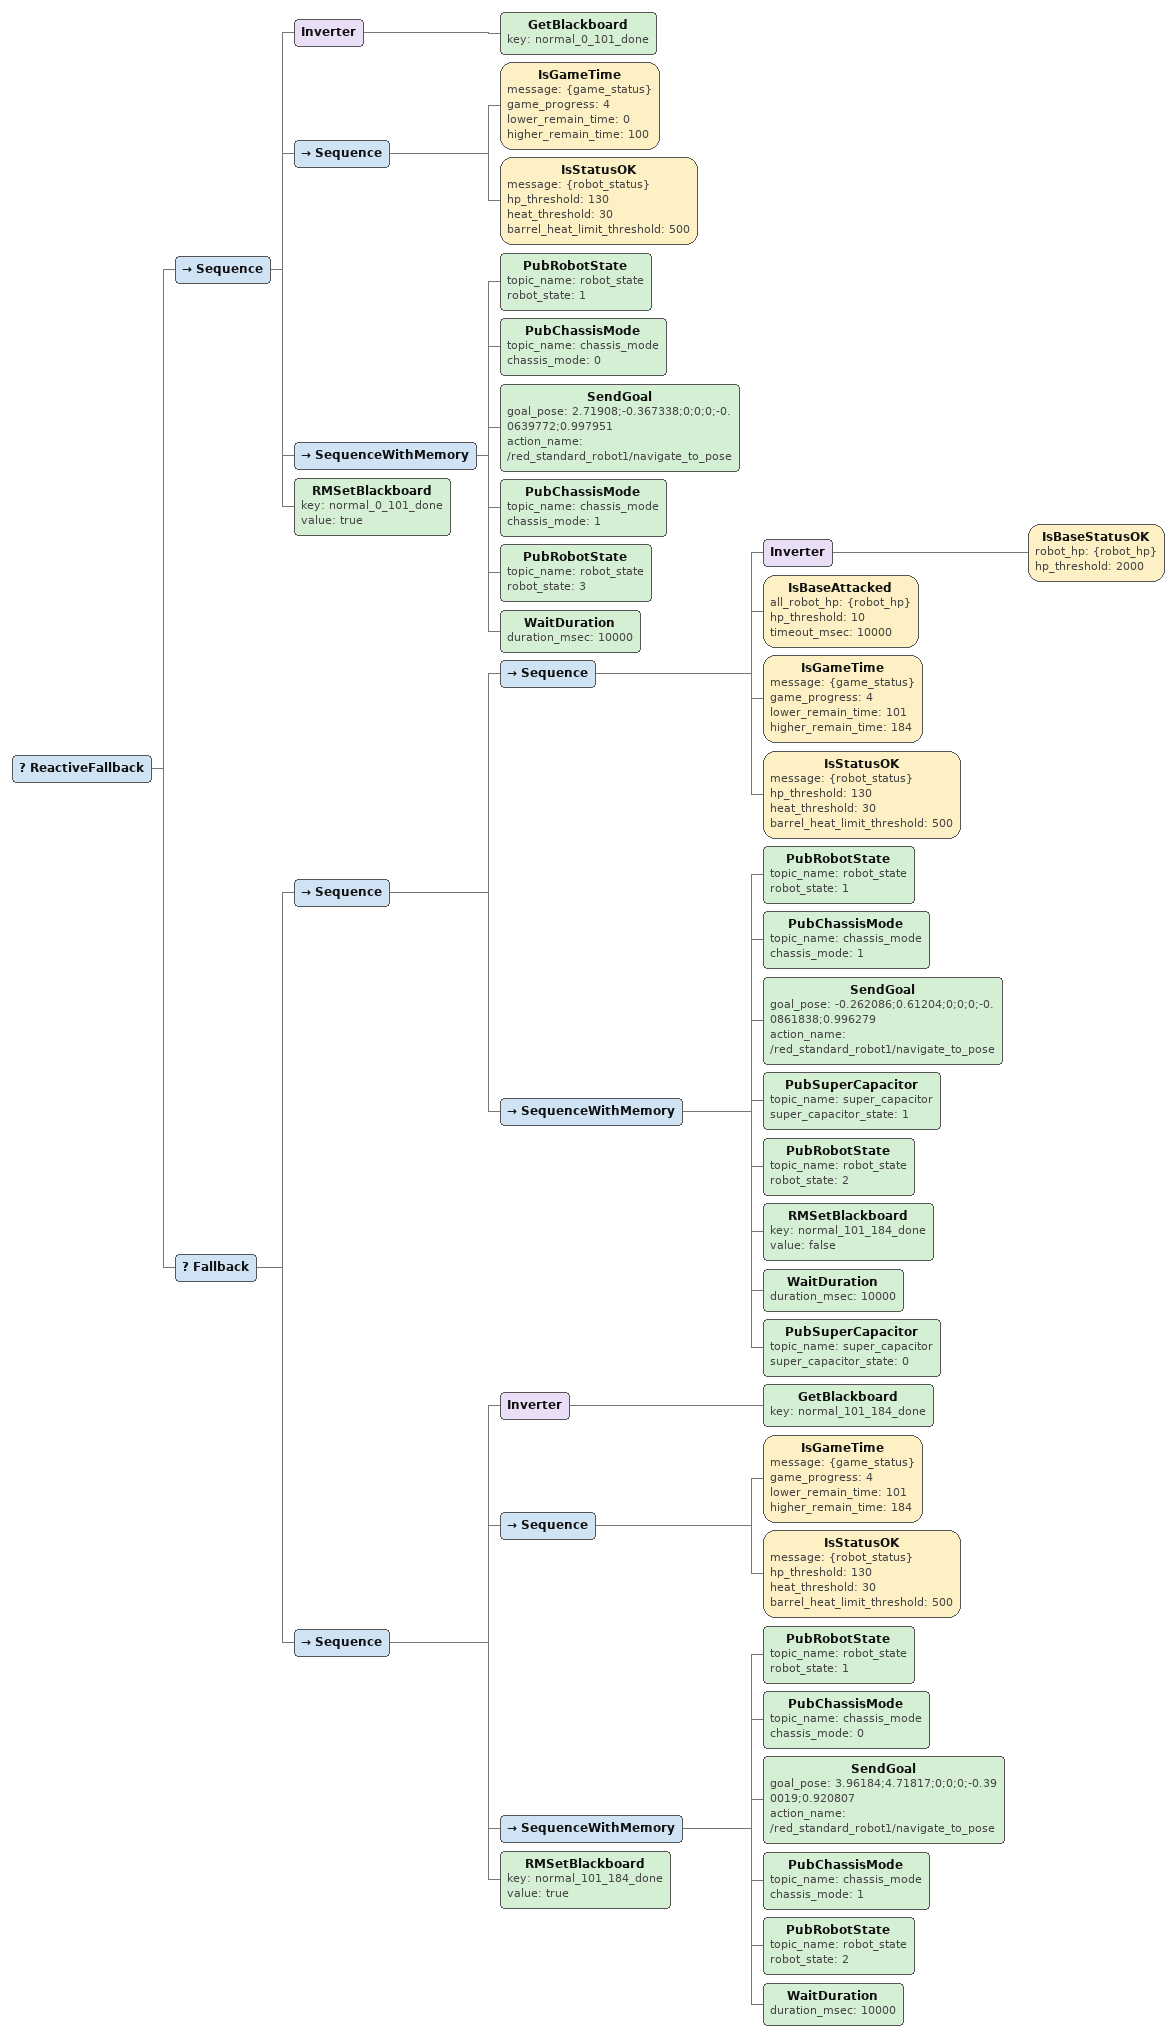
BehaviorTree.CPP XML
<ReactiveFallback>
  <Sequence>
    <Inverter>
      <GetBlackboard key="normal_0_101_done"/>
    </Inverter>
    <Sequence>
      <IsGameTime message="{game_status}" game_progress="4" lower_remain_time="0" higher_remain_time="100"/>
      <IsStatusOK message="{robot_status}" hp_threshold="130" heat_threshold="30" barrel_heat_limit_threshold="500"/>
    </Sequence>
    <SequenceWithMemory>
      <PubRobotState topic_name="robot_state" robot_state="1"/>
      <PubChassisMode topic_name="chassis_mode" chassis_mode="0"/>
      <SendGoal goal_pose="2.71908;-0.367338;0;0;0;-0.0639772;0.997951" action_name="/red_standard_robot1/navigate_to_pose"/>
      <PubChassisMode topic_name="chassis_mode" chassis_mode="1"/>
      <PubRobotState topic_name="robot_state" robot_state="3"/>
      <WaitDuration duration_msec="10000"/>
    </SequenceWithMemory>
    <RMSetBlackboard key="normal_0_101_done" value="true"/>
  </Sequence>
  <Fallback>
    <Sequence>
      <Sequence>
        <Inverter>
          <IsBaseStatusOK robot_hp="{robot_hp}" hp_threshold="2000"/>
        </Inverter>
        <IsBaseAttacked all_robot_hp="{robot_hp}" hp_threshold="10" timeout_msec="10000"/>
        <IsGameTime message="{game_status}" game_progress="4" lower_remain_time="101" higher_remain_time="184"/>
        <IsStatusOK message="{robot_status}" hp_threshold="130" heat_threshold="30" barrel_heat_limit_threshold="500"/>
      </Sequence>
      <SequenceWithMemory>
        <PubRobotState topic_name="robot_state" robot_state="1"/>
        <PubChassisMode topic_name="chassis_mode" chassis_mode="1"/>
        <SendGoal goal_pose="-0.262086;0.61204;0;0;0;-0.0861838;0.996279" action_name="/red_standard_robot1/navigate_to_pose"/>
        <PubSuperCapacitor topic_name="super_capacitor" super_capacitor_state="1"/>
        <PubRobotState topic_name="robot_state" robot_state="2"/>
        <RMSetBlackboard key="normal_101_184_done" value="false"/>
        <WaitDuration duration_msec="10000"/>
        <PubSuperCapacitor topic_name="super_capacitor" super_capacitor_state="0"/>
      </SequenceWithMemory>
    </Sequence>
    <Sequence>
      <Inverter>
        <GetBlackboard key="normal_101_184_done"/>
      </Inverter>
      <Sequence>
        <IsGameTime message="{game_status}" game_progress="4" lower_remain_time="101" higher_remain_time="184"/>
        <IsStatusOK message="{robot_status}" hp_threshold="130" heat_threshold="30" barrel_heat_limit_threshold="500"/>
      </Sequence>
      <SequenceWithMemory>
        <PubRobotState topic_name="robot_state" robot_state="1"/>
        <PubChassisMode topic_name="chassis_mode" chassis_mode="0"/>
        <SendGoal goal_pose="3.96184;4.71817;0;0;0;-0.390019;0.920807" action_name="/red_standard_robot1/navigate_to_pose"/>
        <PubChassisMode topic_name="chassis_mode" chassis_mode="1"/>
        <PubRobotState topic_name="robot_state" robot_state="2"/>
        <WaitDuration duration_msec="10000"/>
      </SequenceWithMemory>
      <RMSetBlackboard key="normal_101_184_done" value="true"/>
    </Sequence>
  </Fallback>
</ReactiveFallback>
